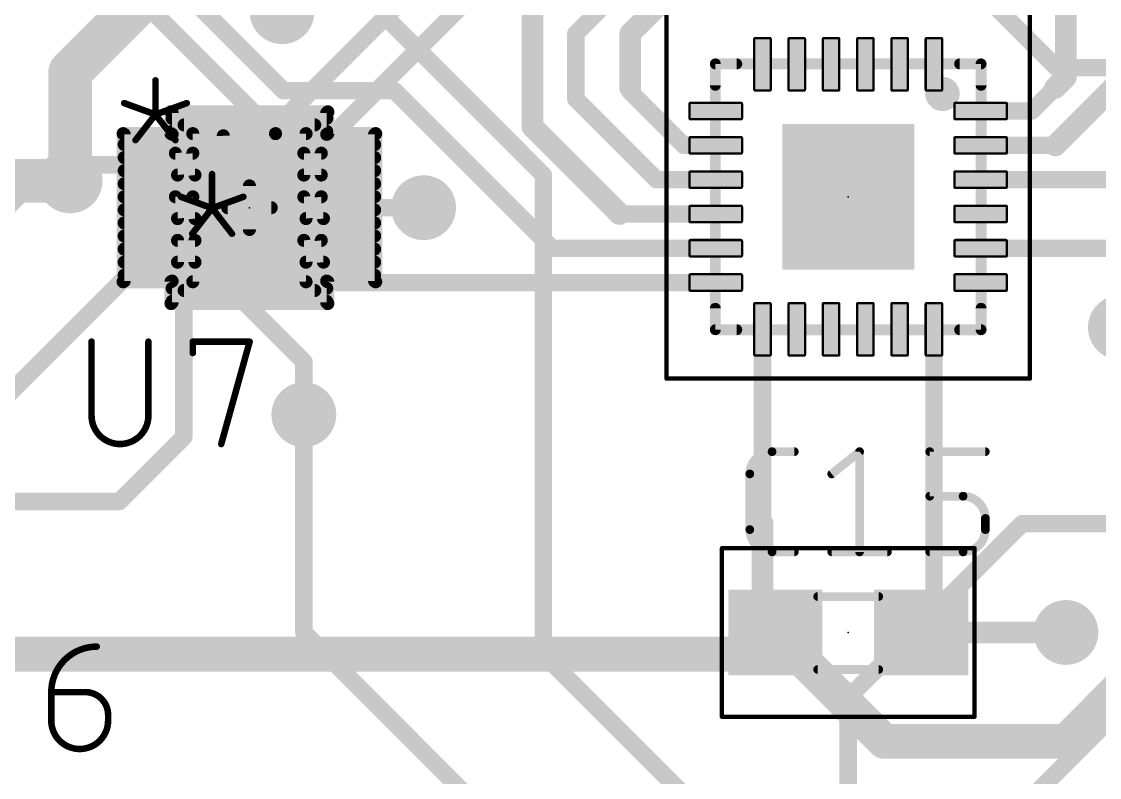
# Model space of a CAD drawing. Extents: x 0 to 102, y 0 to 61.
# Drawn here: x 37.35 to 49.92, y 31.33 to 40.14 of the extents above; entities that cross this region are included whole.
import ezdxf

# ---------------------------------------------------------------- set-up
doc = ezdxf.new("R2010")
doc.units = 0
for name, color, linetype in [('1', 12, 'CONTINUOUS'), ('15', 30, 'CONTINUOUS'), ('16', 132, 'CONTINUOUS'), ('18', 110, 'CONTINUOUS'), ('21', 253, 'CONTINUOUS'), ('23', 53, 'CONTINUOUS'), ('25', 253, 'CONTINUOUS'), ('39', 12, 'CONTINUOUS'), ('51', 253, 'CONTINUOUS')]:
    doc.layers.add(name, color=color, linetype=linetype)

# ---------------------------------------------------------------- blocks, each defined once
blk = doc.blocks.new('RECT')
blk.add_solid([(-0.5, -0.5), (0.5, -0.5), (-0.5, 0.5), (0.5, 0.5)])
blk = doc.blocks.new('RECT102400X35200R25')
at = {"const_width": 0.0275}
blk.add_lwpolyline([(0.3063, -0.0825), (0.3063, 0.0825, 0.4142), (0.2925, 0.0963), (-0.2925, 0.0963, 0.4142), (-0.3063, 0.0825), (-0.3063, -0.0825, 0.4142), (-0.2925, -0.0963), (0.2925, -0.0963, 0.4142)], format="xyb", close=True, dxfattribs=at)
blk.add_solid([(-0.2994, -0.0894), (0.2994, -0.0894), (-0.2994, 0.0894), (0.2994, 0.0894)])
blk = doc.blocks.new('ROUNDV')
at = {"const_width": 0.5}
blk.add_lwpolyline([(0, -0.25, 1), (0, 0.25, 1), (0, -0.25)], format="xyb", dxfattribs=at)

msp = doc.modelspace()

# ---------------------------------------------------------------- linework, layer by layer
at = {"layer": '1'}
for points, const_width in [([(43.8125, 40.0025), (45.72, 41.91)], 0.2032), ([(43.307, 41.06), (43.307, 38.916)], 0.254), ([(45.212, 40.767), (44.4475, 40.0025)], 0.254), ([(49.53, 39.497), (49.53, 40.64)], 0.254), ([(38.7524, 40.386), (40.6654, 38.473)], 0.2032), ([(40.402, 39.3366), (39.3446, 40.394)], 0.2032), ([(44.4475, 39.37), (44.4475, 40.0025)], 0.254), ([(43.8125, 39.2405), (43.8125, 40.0025)], 0.2032), ([(49.403, 39.37), (49.53, 39.497)], 0.254), ([(50.3115, 39.6045), (49.407, 38.7)], 0.254), ([(40.402, 39.3366), (41.6977, 39.3366)], 0.2032), ([(41.6977, 39.3366), (43.5343, 37.5)], 0.2032), ([(44.4475, 39.3244), (44.4475, 39.37)], 0.2032), ([(45.0719, 38.7), (44.4475, 39.3244)], 0.2032), ([(49.133, 39.1), (49.403, 39.37)], 0.2032), ([(44.7529, 38.3), (43.8125, 39.2405)], 0.2032), ([(48.535, 39.1), (49.133, 39.1)], 0.2032), ([(43.307, 38.916), (44.323, 37.9)], 0.254), ([(45.445, 38.7), (45.0719, 38.7)], 0.2032), ([(48.535, 38.7), (49.407, 38.7)], 0.2032), ([(37.9135, 38.2865), (38.1, 38.473)], 0.2032), ([(38.1, 38.473), (39.3446, 38.473)], 0.2032), ([(44.7529, 38.3), (45.445, 38.3)], 0.2032), ([(48.535, 38.3), (50.8, 38.3)], 0.2032), ([(39.3446, 37.973), (40.6654, 37.973)], 0.2032), ([(42.037, 37.973), (40.6654, 37.973)], 0.2032), ([(44.323, 37.9), (45.445, 37.9)], 0.2032), ([(43.5343, 37.5), (45.445, 37.5)], 0.2032), ([(48.535, 37.5), (51.693, 37.5)], 0.2032), ([(39.3446, 37.473), (40.64, 36.1776)], 0.2032), ([(41.0384, 37.1), (40.6654, 37.473)], 0.2032), ([(45.445, 37.1), (41.0384, 37.1)], 0.2032), ([(45.99, 36.555), (45.99, 34.29)], 0.2032), ([(47.99, 36.555), (47.99, 33.17)], 0.2032), ([(40.64, 36.1776), (40.64, 35.56)], 0.2032), ([(45.99, 34.29), (45.99, 33.17)], 0.254), ([(45.586, 32.766), (45.99, 33.17)], 0.254), ([(45.99, 33.17), (46.14, 33.02)], 0.254), ([(46.14, 33.02), (47.41, 31.75)], 0.4064), ([(47.99, 33.17), (47.84, 33.02)], 0.254), ([(49.53, 31.75), (50.8, 33.02)], 0.4064), ([(47.84, 33.02), (49.53, 33.02)], 0.254), ([(37.084, 32.766), (45.586, 32.766)], 0.4064), ([(47.41, 31.75), (49.53, 31.75)], 0.4064)]:
    msp.add_lwpolyline(points, dxfattribs=dict(at, const_width=const_width))
for points, const_width in [([(44.4025, 40.0474, 1), (44.4924, 39.9575)], 0.127), ([(44.511, 40.0025, 1), (44.384, 40.0025)], 0.127), ([(43.7765, 40.0384, 1), (43.8484, 39.9665)], 0.1016), ([(43.8633, 40.0025, 1), (43.7617, 40.0025)], 0.1016), ([(49.5749, 39.4521, 1), (49.4851, 39.5419)], 0.127), ([(49.4665, 39.497, 1), (49.5935, 39.497)], 0.127), ([(40.402, 39.3874, 1), (40.402, 39.2858)], 0.1016), ([(40.3661, 39.3007, 1), (40.4379, 39.3725)], 0.1016), ([(41.7336, 39.3725, 1), (41.6618, 39.3007)], 0.1016), ([(41.6977, 39.2858, 1), (41.6977, 39.3874)], 0.1016), ([(44.384, 39.37, 1), (44.511, 39.37)], 0.127), ([(44.4834, 39.3604, 1), (44.4115, 39.2885)], 0.1016), ([(44.4983, 39.37, 1), (44.3967, 39.37)], 0.1016), ([(44.3967, 39.3244, 1), (44.4983, 39.3244)], 0.1016), ([(49.3581, 39.4149, 1), (49.4479, 39.3251)], 0.127), ([(49.4389, 39.3341, 1), (49.3671, 39.4059)], 0.1016), ([(43.8484, 39.2764, 1), (43.7765, 39.2045)], 0.1016), ([(43.7617, 39.2405, 1), (43.8633, 39.2405)], 0.1016), ([(48.535, 39.1508, 1), (48.535, 39.0492)], 0.1016), ([(49.0971, 39.1359, 1), (49.1689, 39.0641)], 0.1016), ([(49.133, 39.0492, 1), (49.133, 39.1508)], 0.1016), ([(43.3519, 38.9609, 1), (43.2621, 38.8711)], 0.127), ([(43.2435, 38.916, 1), (43.3705, 38.916)], 0.127), ([(45.0719, 38.7508, 1), (45.0719, 38.6492)], 0.1016), ([(45.036, 38.6641, 1), (45.1078, 38.7359)], 0.1016), ([(45.445, 38.6492, 1), (45.445, 38.7508)], 0.1016), ([(48.535, 38.7508, 1), (48.535, 38.6492)], 0.1016), ([(49.3621, 38.7449, 1), (49.4519, 38.6551)], 0.127), ([(49.407, 38.6492, 1), (49.407, 38.7508)], 0.1016), ([(38.1, 38.5238, 1), (38.1, 38.4222)], 0.1016), ([(38.1359, 38.4371, 1), (38.0641, 38.5089)], 0.1016), ([(39.3446, 38.4222, 1), (39.3446, 38.5238)], 0.1016), ([(40.6295, 38.4371, 1), (40.7013, 38.5089)], 0.1016), ([(37.8776, 38.3224, 1), (37.9494, 38.2506)], 0.1016), ([(44.7529, 38.3508, 1), (44.7529, 38.2492)], 0.1016), ([(44.717, 38.2641, 1), (44.7888, 38.3359)], 0.1016), ([(45.445, 38.2492, 1), (45.445, 38.3508)], 0.1016), ([(48.535, 38.3508, 1), (48.535, 38.2492)], 0.1016), ([(39.3446, 38.0238, 1), (39.3446, 37.9222)], 0.1016), ([(40.6654, 38.0238, 1), (40.6654, 37.9222)], 0.1016), ([(40.6654, 37.9222, 1), (40.6654, 38.0238)], 0.1016), ([(42.037, 37.9222, 1), (42.037, 38.0238)], 0.1016), ([(44.2781, 37.8551, 1), (44.3679, 37.9449)], 0.127), ([(44.323, 37.9508, 1), (44.323, 37.8492)], 0.1016), ([(45.445, 37.8492, 1), (45.445, 37.9508)], 0.1016), ([(43.5343, 37.5508, 1), (43.5343, 37.4492)], 0.1016), ([(45.445, 37.4492, 1), (45.445, 37.5508)], 0.1016), ([(48.535, 37.5508, 1), (48.535, 37.4492)], 0.1016), ([(39.3805, 37.5089, 1), (39.3087, 37.4371)], 0.1016), ([(40.7013, 37.5089, 1), (40.6295, 37.4371)], 0.1016), ([(43.4984, 37.4641, 1), (43.5702, 37.5359)], 0.1016), ([(41.0384, 37.1508, 1), (41.0384, 37.0492)], 0.1016), ([(41.0025, 37.0641, 1), (41.0743, 37.1359)], 0.1016), ([(45.445, 37.0492, 1), (45.445, 37.1508)], 0.1016), ([(46.0408, 36.555, 1), (45.9392, 36.555)], 0.1016), ([(48.0408, 36.555, 1), (47.9392, 36.555)], 0.1016), ([(40.6908, 36.1776, 1), (40.5892, 36.1776)], 0.1016), ([(40.6041, 36.1417, 1), (40.6759, 36.2135)], 0.1016), ([(40.5892, 35.56, 1), (40.6908, 35.56)], 0.1016), ([(46.0535, 34.29, 1), (45.9265, 34.29)], 0.127), ([(45.9392, 34.29, 1), (46.0408, 34.29)], 0.1016), ([(46.0349, 33.2149, 1), (45.9451, 33.1251)], 0.127), ([(45.9265, 33.17, 1), (46.0535, 33.17)], 0.127), ([(46.0349, 33.1251, 1), (45.9451, 33.2149)], 0.127), ([(46.2118, 33.0918, 1), (46.0682, 32.9482)], 0.2032), ([(48.0349, 33.1251, 1), (47.9451, 33.2149)], 0.127), ([(47.9392, 33.17, 1), (48.0408, 33.17)], 0.1016), ([(46.0951, 32.9751, 1), (46.1849, 33.0649)], 0.127), ([(47.84, 33.0835, 1), (47.84, 32.9565)], 0.127), ([(47.7951, 33.0649, 1), (47.8849, 32.9751)], 0.127), ([(49.53, 32.9565, 1), (49.53, 33.0835)], 0.127), ([(45.586, 32.6644, 1), (45.586, 32.8676)], 0.2032), ([(45.5411, 32.8109, 1), (45.6309, 32.7211)], 0.127), ([(47.41, 31.8516, 1), (47.41, 31.6484)], 0.2032), ([(49.53, 31.6484, 1), (49.53, 31.8516)], 0.2032), ([(47.3382, 31.6782, 1), (47.4818, 31.8218)], 0.2032), ([(49.4582, 31.8218, 1), (49.6018, 31.6782)], 0.2032)]:
    msp.add_lwpolyline(points, format="xyb", dxfattribs=dict(at, const_width=const_width))
at = {"layer": '15', "const_width": 0.2032}
for points in [[(42.291, 40.894), (35.941, 34.544)], [(39.2402, 37.0863), (42.5204, 40.3665)], [(49.4225, 39.6045), (48.6605, 40.3665)], [(49.4225, 39.6045), (50.3115, 39.6045)], [(39.2402, 35.2981), (39.2402, 37.0863)], [(40.64, 35.56), (40.64, 33.02)], [(38.4889, 34.5468), (39.2402, 35.2981)], [(37.229, 34.5468), (38.4889, 34.5468)], [(40.64, 33.02), (45.466, 28.194)]]:
    msp.add_lwpolyline(points, dxfattribs=at)
at = {"layer": '15', "const_width": 0.1016}
for points in [[(49.4225, 39.6553, 1), (49.4225, 39.5537)], [(49.3866, 39.5686, 1), (49.4584, 39.6404)], [(39.291, 37.0863, 1), (39.1894, 37.0863)], [(39.2043, 37.1222, 1), (39.2761, 37.0503)], [(40.6908, 35.56, 1), (40.5892, 35.56)], [(39.1894, 35.2981, 1), (39.291, 35.2981)], [(39.2761, 35.2622, 1), (39.2043, 35.3341)], [(38.4529, 34.5827, 1), (38.5248, 34.5109)], [(38.4889, 34.496, 1), (38.4889, 34.5976)], [(40.6759, 33.0559, 1), (40.6041, 32.9841)], [(40.5892, 33.02, 1), (40.6908, 33.02)]]:
    msp.add_lwpolyline(points, format="xyb", dxfattribs=at)
at = {"layer": '16'}
for points, const_width in [([(40.767, 42.41), (37.9135, 39.5565)], 0.508), ([(41.529, 40.259), (43.434, 38.354)], 0.2032), ([(37.9135, 39.5565), (37.9135, 38.2865)], 0.508), ([(56.642, 38.608), (48.26, 30.226)], 0.2032), ([(37.2785, 38.2865), (33.147, 34.155)], 0.508), ([(37.9135, 38.2865), (37.2785, 38.2865)], 0.508), ([(43.434, 38.354), (43.434, 32.766)], 0.2032), ([(49.022, 34.29), (46.99, 32.258)], 0.2032), ([(51.308, 34.29), (49.022, 34.29)], 0.2032), ([(43.434, 32.766), (48.26, 27.94)], 0.2032), ([(46.99, 32.258), (46.99, 30.734)], 0.2032)]:
    msp.add_lwpolyline(points, dxfattribs=dict(at, const_width=const_width))
for points, const_width in [([(38.0405, 39.5565, 1), (37.7865, 39.5565)], 0.254), ([(37.8237, 39.6463, 1), (38.0033, 39.4667)], 0.254), ([(37.2785, 38.4135, 1), (37.2785, 38.1595)], 0.254), ([(37.3683, 38.1967, 1), (37.1887, 38.3763)], 0.254), ([(37.9135, 38.1595, 1), (37.9135, 38.4135)], 0.254), ([(37.7865, 38.2865, 1), (38.0405, 38.2865)], 0.254), ([(43.4848, 38.354, 1), (43.3832, 38.354)], 0.1016), ([(43.3981, 38.3181, 1), (43.4699, 38.3899)], 0.1016), ([(49.022, 34.3408, 1), (49.022, 34.2392)], 0.1016), ([(49.0579, 34.2541, 1), (48.9861, 34.3259)], 0.1016), ([(43.4699, 32.8019, 1), (43.3981, 32.7301)], 0.1016), ([(43.3832, 32.766, 1), (43.4848, 32.766)], 0.1016), ([(47.0408, 32.258, 1), (46.9392, 32.258)], 0.1016), ([(46.9541, 32.2939, 1), (47.0259, 32.2221)], 0.1016)]:
    msp.add_lwpolyline(points, format="xyb", dxfattribs=dict(at, const_width=const_width))
at = {"layer": '21'}
for points, const_width in [([(45.44, 39.6818, 1), (45.44, 39.6182)], 0.0635), ([(45.4718, 39.65, 1), (45.4083, 39.65)], 0.0635), ([(45.69, 39.6182, 1), (45.69, 39.6818)], 0.0635), ([(48.29, 39.6818, 1), (48.29, 39.6182)], 0.0635), ([(48.5718, 39.65, 1), (48.5082, 39.65)], 0.0635), ([(48.54, 39.6182, 1), (48.54, 39.6818)], 0.0635), ([(38.9283, 39.4575, 1), (38.8902, 39.4575)], 0.0381), ([(45.4083, 39.4, 1), (45.4718, 39.4)], 0.0635), ([(48.5082, 39.4, 1), (48.5718, 39.4)], 0.0635), ([(38.551, 39.2101, 1), (38.538, 39.1743)], 0.0381), ([(39.2806, 39.1743, 1), (39.2675, 39.2101)], 0.0381), ([(38.9243, 39.0712, 1), (38.8942, 39.0479)], 0.0381), ([(38.9028, 39.0775, 1), (38.9158, 39.0417)], 0.0381), ([(38.8902, 39.0596, 1), (38.9283, 39.0596)], 0.0381), ([(38.9243, 39.0479, 1), (38.8942, 39.0712)], 0.0381), ([(38.9028, 39.0417, 1), (38.9158, 39.0775)], 0.0381), ([(39.243, 38.9763, 1), (39.243, 38.9001)], 0.0762), ([(40.767, 38.9001, 1), (40.767, 38.9763)], 0.0762), ([(38.6621, 38.7728, 1), (38.6922, 38.7494)], 0.0381), ([(39.1264, 38.7494, 1), (39.1564, 38.7728)], 0.0381), ([(39.243, 37.0459, 1), (39.243, 36.9697)], 0.0762), ([(40.767, 36.9697, 1), (40.767, 37.0459)], 0.0762), ([(45.4718, 36.8, 1), (45.4083, 36.8)], 0.0635), ([(48.5718, 36.8, 1), (48.5082, 36.8)], 0.0635), ([(45.44, 36.5818, 1), (45.44, 36.5183)], 0.0635), ([(45.69, 36.5183, 1), (45.69, 36.5818)], 0.0635), ([(48.29, 36.5818, 1), (48.29, 36.5183)], 0.0635), ([(48.54, 36.5183, 1), (48.54, 36.5818)], 0.0635), ([(45.4083, 36.55, 1), (45.4718, 36.55)], 0.0635), ([(48.5082, 36.55, 1), (48.5718, 36.55)], 0.0635)]:
    msp.add_lwpolyline(points, format="xyb", dxfattribs=dict(at, const_width=const_width))
for points, const_width in [([(45.69, 39.65), (45.44, 39.65)], 0.127), ([(45.44, 39.65), (45.44, 39.4)], 0.127), ([(48.54, 39.65), (48.29, 39.65)], 0.127), ([(48.54, 39.4), (48.54, 39.65)], 0.127), ([(38.9093, 39.4575), (38.9093, 39.0596)], 0.0762), ([(38.9093, 39.0596), (38.5445, 39.1922)], 0.0762), ([(38.9093, 39.0596), (39.274, 39.1922)], 0.0762), ([(38.6771, 38.7611), (38.9093, 39.0596)], 0.0762), ([(38.9093, 39.0596), (39.1414, 38.7611)], 0.0762), ([(40.767, 38.9382), (39.243, 38.9382)], 0.1524), ([(39.243, 37.0078), (40.767, 37.0078)], 0.1524), ([(45.44, 36.55), (45.44, 36.8)], 0.127), ([(48.54, 36.8), (48.54, 36.55)], 0.127), ([(45.69, 36.55), (45.44, 36.55)], 0.127), ([(48.54, 36.55), (48.29, 36.55)], 0.127)]:
    msp.add_lwpolyline(points, dxfattribs=dict(at, const_width=const_width))
at = {"layer": '23', "const_width": 0.1524}
for points in [[(40.005, 37.719), (40.005, 38.227)], [(39.751, 37.973), (40.259, 37.973)]]:
    msp.add_lwpolyline(points, dxfattribs=at)
at = {"layer": '23', "const_width": 0.0762}
for points in [[(40.0431, 38.227, 1), (39.9669, 38.227)], [(39.751, 38.0111, 1), (39.751, 37.9349)], [(40.259, 37.9349, 1), (40.259, 38.0111)], [(39.9669, 37.719, 1), (40.0431, 37.719)]]:
    msp.add_lwpolyline(points, format="xyb", dxfattribs=at)
at = {"layer": '23'}
for p in [(46.99, 38.1), (40.005, 37.973), (46.99, 33.02)]:
    msp.add_point(p, dxfattribs=at)
at = {"layer": '25'}
for points, const_width in [([(38.1825, 36.4109, 1), (38.1444, 36.4109)], 0.0381), ([(38.8458, 36.4109, 1), (38.8077, 36.4109)], 0.0381), ([(39.3636, 36.4109, 1), (39.3255, 36.4109)], 0.0381), ([(39.3446, 36.43, 1), (39.3446, 36.3919)], 0.0381), ([(40.0262, 36.4058, 1), (39.9895, 36.416)], 0.0381), ([(40.0078, 36.3919, 1), (40.0078, 36.43)], 0.0381), ([(39.3255, 36.2783, 1), (39.3636, 36.2783)], 0.0381), ([(38.1825, 35.5487, 1), (38.1444, 35.5487)], 0.0381), ([(38.1635, 35.5487, 1), (38.8267, 35.5487)], 0.0762), ([(38.8458, 35.5487, 1), (38.8077, 35.5487)], 0.0381), ([(38.1444, 35.5487, 1), (38.1825, 35.5487)], 0.0381), ([(38.8077, 35.5487, 1), (38.8458, 35.5487)], 0.0381), ([(39.6579, 35.2222, 1), (39.6946, 35.212)], 0.0381), ([(46.1019, 35.1282, 0.4142), (45.8423, 34.8686)], 0.1016), ([(46.1019, 35.1536, 1), (46.1019, 35.1028)], 0.0508), ([(46.1019, 35.1028, 1), (46.1019, 35.1536)], 0.0508), ([(46.3616, 35.1028, 1), (46.3616, 35.1536)], 0.0508), ([(47.148, 35.1282, 1), (47.0972, 35.1282)], 0.0508), ([(47.1385, 35.1084, 1), (47.1068, 35.148)], 0.0508), ([(47.9665, 35.1282, 1), (47.9157, 35.1282)], 0.0508), ([(47.9411, 35.1536, 1), (47.9411, 35.1028)], 0.0508), ([(48.5902, 35.1028, 1), (48.5902, 35.1536)], 0.0508), ([(45.8677, 34.8686, 1), (45.8169, 34.8686)], 0.0508), ([(45.8169, 34.8686, 1), (45.8677, 34.8686)], 0.0508), ([(46.7822, 34.8884, 1), (46.814, 34.8487)], 0.0508), ([(47.9411, 34.6343, 1), (47.9411, 34.5835)], 0.0508), ([(47.9157, 34.6089, 1), (47.9665, 34.6089)], 0.0508), ([(48.5902, 34.3493, 0.4142), (48.3306, 34.6089)], 0.1016), ([(48.3306, 34.6343, 1), (48.3306, 34.5835)], 0.0508), ([(48.3306, 34.5835, 1), (48.3306, 34.6343)], 0.0508), ([(48.6156, 34.3493, 1), (48.5648, 34.3493)], 0.0508), ([(48.5648, 34.3493, 1), (48.6156, 34.3493)], 0.0508), ([(45.8423, 34.2194, 0.4142), (46.1019, 33.9598)], 0.1016), ([(45.8677, 34.2194, 1), (45.8169, 34.2194)], 0.0508), ([(45.8169, 34.2194, 1), (45.8677, 34.2194)], 0.0508), ([(48.3306, 33.9598, 0.4142), (48.5902, 34.2194)], 0.1016), ([(48.6156, 34.2194, 1), (48.5648, 34.2194)], 0.0508), ([(48.5648, 34.2194, 1), (48.6156, 34.2194)], 0.0508), ([(46.1019, 33.9852, 1), (46.1019, 33.9344)], 0.0508), ([(46.1019, 33.9344, 1), (46.1019, 33.9852)], 0.0508), ([(46.3616, 33.9344, 1), (46.3616, 33.9852)], 0.0508), ([(46.7981, 33.9852, 1), (46.7981, 33.9344)], 0.0508), ([(47.0972, 33.9598, 1), (47.148, 33.9598)], 0.0508), ([(47.4472, 33.9344, 1), (47.4472, 33.9852)], 0.0508), ([(47.9411, 33.9852, 1), (47.9411, 33.9344)], 0.0508), ([(48.3306, 33.9852, 1), (48.3306, 33.9344)], 0.0508), ([(48.3306, 33.9344, 1), (48.3306, 33.9852)], 0.0508), ([(38.2242, 32.8549, 0.4142), (37.6936, 32.3243)], 0.0762), ([(38.2242, 32.8359, 1), (38.2242, 32.8739)], 0.0381), ([(37.6936, 32.3434, 1), (37.6936, 32.3053)], 0.0381), ([(37.7126, 32.3243, 1), (37.6745, 32.3243)], 0.0381), ([(37.6745, 32.3243, 1), (37.7126, 32.3243)], 0.0381), ([(38.0915, 32.3434, 1), (38.0915, 32.3053)], 0.0381), ([(38.3568, 32.059, 0.4142), (38.0915, 32.3243)], 0.0762), ([(38.0915, 32.3053, 1), (38.0915, 32.3434)], 0.0381), ([(38.3759, 32.059, 1), (38.3378, 32.059)], 0.0381), ([(38.3378, 32.059, 1), (38.3759, 32.059)], 0.0381), ([(37.6936, 31.9927, 1), (38.3568, 31.9927)], 0.0762), ([(37.7126, 31.9927, 1), (37.6745, 31.9927)], 0.0381), ([(37.6745, 31.9927, 1), (37.7126, 31.9927)], 0.0381), ([(38.3759, 31.9927, 1), (38.3378, 31.9927)], 0.0381), ([(38.3378, 31.9927, 1), (38.3759, 31.9927)], 0.0381)]:
    msp.add_lwpolyline(points, format="xyb", dxfattribs=dict(at, const_width=const_width))
for points, const_width in [([(38.1635, 36.4109), (38.1635, 35.5487)], 0.0762), ([(38.8267, 35.5487), (38.8267, 36.4109)], 0.0762), ([(39.3446, 36.2783), (39.3446, 36.4109)], 0.0762), ([(39.3446, 36.4109), (40.0078, 36.4109)], 0.0762), ([(40.0078, 36.4109), (39.6762, 35.2171)], 0.0762), ([(46.1019, 35.1282), (46.3616, 35.1282)], 0.1016), ([(46.7981, 34.8686), (47.1226, 35.1282)], 0.1016), ([(47.1226, 35.1282), (47.1226, 33.9598)], 0.1016), ([(47.9411, 34.6089), (47.9411, 35.1282)], 0.1016), ([(47.9411, 35.1282), (48.5902, 35.1282)], 0.1016), ([(45.8423, 34.2194), (45.8423, 34.8686)], 0.1016), ([(48.3306, 34.6089), (47.9411, 34.6089)], 0.1016), ([(48.5902, 34.2194), (48.5902, 34.3493)], 0.1016), ([(46.3616, 33.9598), (46.1019, 33.9598)], 0.1016), ([(46.7981, 33.9598), (47.4472, 33.9598)], 0.1016), ([(47.9411, 33.9598), (48.3306, 33.9598)], 0.1016), ([(37.6936, 32.3243), (38.0915, 32.3243)], 0.0762), ([(37.6936, 31.9927), (37.6936, 32.3243)], 0.0762), ([(38.3568, 32.059), (38.3568, 31.9927)], 0.0762)]:
    msp.add_lwpolyline(points, dxfattribs=dict(at, const_width=const_width))
at = {"layer": '39'}
for points, const_width in [([(44.87, 35.98), (44.87, 40.22)], 0.05), ([(49.11, 40.22), (49.11, 35.98)], 0.05), ([(39.0906, 38.8366), (39.0906, 39.0906)], 0.1524), ([(39.0906, 39.0906), (40.9194, 39.0906)], 0.1524), ([(39.1033, 38.8286), (39.1033, 39.0779)], 0.1524), ([(39.1033, 39.0779), (40.9067, 39.0779)], 0.1524), ([(40.9067, 39.0779), (40.9067, 38.8286)], 0.1524), ([(40.9194, 39.0906), (40.9194, 38.8366)], 0.1524), ([(39.1033, 39.0144), (40.9067, 39.0144)], 0.1524), ([(38.5318, 37.1094), (38.5318, 38.8366)], 0.1524), ([(38.5318, 38.8366), (39.0906, 38.8366)], 0.1524), ([(38.5445, 37.1174), (38.5445, 38.8286)], 0.1524), ([(38.5445, 38.8286), (39.1033, 38.8286)], 0.1524), ([(39.1033, 38.862), (40.9067, 38.862)], 0.1524), ([(40.9067, 38.8286), (41.4655, 38.8286)], 0.1524), ([(41.4782, 38.8366), (40.9194, 38.8366)], 0.1524), ([(41.4655, 38.8286), (41.4655, 37.1174)], 0.1524), ([(41.4782, 38.8366), (41.4782, 37.1094)], 0.1524), ([(38.5445, 38.7096), (41.4655, 38.7096)], 0.1524), ([(38.5445, 38.5572), (41.4655, 38.5572)], 0.1524), ([(38.5445, 38.4048), (41.4655, 38.4048)], 0.1524), ([(38.5445, 38.2524), (41.4655, 38.2524)], 0.1524), ([(38.5445, 38.1), (41.4655, 38.1)], 0.1524), ([(38.5445, 37.9476), (41.4655, 37.9476)], 0.1524), ([(38.5445, 37.7952), (41.4655, 37.7952)], 0.1524), ([(38.5445, 37.6428), (41.4655, 37.6428)], 0.1524), ([(38.5445, 37.4904), (41.4655, 37.4904)], 0.1524), ([(38.5445, 37.338), (41.4655, 37.338)], 0.1524), ([(38.5445, 37.1856), (41.4655, 37.1856)], 0.1524), ([(38.5318, 37.1094), (39.0906, 37.1094)], 0.1524), ([(39.1033, 37.1174), (38.5445, 37.1174)], 0.1524), ([(39.0906, 36.8554), (39.0906, 37.1094)], 0.1524), ([(39.1033, 36.8681), (39.1033, 37.1174)], 0.1524), ([(39.1033, 37.0332), (40.9067, 37.0332)], 0.1524), ([(41.4655, 37.1174), (40.9067, 37.1174)], 0.1524), ([(40.9067, 37.1174), (40.9067, 36.8681)], 0.1524), ([(41.4782, 37.1094), (40.9194, 37.1094)], 0.1524), ([(40.9194, 37.1094), (40.9194, 36.8554)], 0.1524), ([(40.9194, 36.8554), (39.0906, 36.8554)], 0.1524), ([(39.1033, 36.8808), (40.9067, 36.8808)], 0.1524), ([(40.9067, 36.8681), (39.1033, 36.8681)], 0.1524), ([(49.11, 35.98), (44.87, 35.98)], 0.05), ([(45.517, 32.037), (45.517, 34.003)], 0.0508), ([(45.517, 34.003), (48.463, 34.003)], 0.0508), ([(48.463, 34.003), (48.463, 32.037)], 0.0508), ([(48.463, 32.037), (45.517, 32.037)], 0.0508)]:
    msp.add_lwpolyline(points, dxfattribs=dict(at, const_width=const_width))
for points, const_width in [([(39.1287, 39.0906, 1), (39.0525, 39.0906)], 0.0762), ([(39.0906, 39.1287, 1), (39.0906, 39.0525)], 0.0762), ([(39.1414, 39.0779, 1), (39.0652, 39.0779)], 0.0762), ([(39.1033, 39.116, 1), (39.1033, 39.0398)], 0.0762), ([(40.9448, 39.0779, 1), (40.8686, 39.0779)], 0.0762), ([(40.9575, 39.0906, 1), (40.8813, 39.0906)], 0.0762), ([(40.9067, 39.0398, 1), (40.9067, 39.116)], 0.0762), ([(40.9194, 39.0525, 1), (40.9194, 39.1287)], 0.0762), ([(39.1033, 39.0525, 1), (39.1033, 38.9763)], 0.0762), ([(40.9067, 38.9763, 1), (40.9067, 39.0525)], 0.0762), ([(38.5699, 38.8366, 1), (38.4937, 38.8366)], 0.0762), ([(38.5318, 38.8747, 1), (38.5318, 38.7985)], 0.0762), ([(38.5826, 38.8286, 1), (38.5064, 38.8286)], 0.0762), ([(38.5445, 38.8667, 1), (38.5445, 38.7905)], 0.0762), ([(39.0525, 38.8366, 1), (39.1287, 38.8366)], 0.0762), ([(39.1033, 38.9001, 1), (39.1033, 38.8239)], 0.0762), ([(39.0652, 38.8286, 1), (39.1414, 38.8286)], 0.0762), ([(39.0906, 38.7985, 1), (39.0906, 38.8747)], 0.0762), ([(39.1033, 38.7905, 1), (39.1033, 38.8667)], 0.0762), ([(40.9067, 38.8667, 1), (40.9067, 38.7905)], 0.0762), ([(40.8686, 38.8286, 1), (40.9448, 38.8286)], 0.0762), ([(40.9194, 38.8747, 1), (40.9194, 38.7985)], 0.0762), ([(40.8813, 38.8366, 1), (40.9575, 38.8366)], 0.0762), ([(40.9067, 38.8239, 1), (40.9067, 38.9001)], 0.0762), ([(41.5036, 38.8286, 1), (41.4274, 38.8286)], 0.0762), ([(41.5163, 38.8366, 1), (41.4401, 38.8366)], 0.0762), ([(41.4655, 38.7905, 1), (41.4655, 38.8667)], 0.0762), ([(41.4782, 38.7985, 1), (41.4782, 38.8747)], 0.0762), ([(38.5445, 38.7477, 1), (38.5445, 38.6715)], 0.0762), ([(41.4655, 38.6715, 1), (41.4655, 38.7477)], 0.0762), ([(38.5445, 38.5953, 1), (38.5445, 38.5191)], 0.0762), ([(41.4655, 38.5191, 1), (41.4655, 38.5953)], 0.0762), ([(38.5445, 38.4429, 1), (38.5445, 38.3667)], 0.0762), ([(41.4655, 38.3667, 1), (41.4655, 38.4429)], 0.0762), ([(38.5445, 38.2905, 1), (38.5445, 38.2143)], 0.0762), ([(41.4655, 38.2143, 1), (41.4655, 38.2905)], 0.0762), ([(38.5445, 38.1381, 1), (38.5445, 38.0619)], 0.0762), ([(41.4655, 38.0619, 1), (41.4655, 38.1381)], 0.0762), ([(38.5445, 37.9857, 1), (38.5445, 37.9095)], 0.0762), ([(41.4655, 37.9095, 1), (41.4655, 37.9857)], 0.0762), ([(38.5445, 37.8333, 1), (38.5445, 37.7571)], 0.0762), ([(41.4655, 37.7571, 1), (41.4655, 37.8333)], 0.0762), ([(38.5445, 37.6809, 1), (38.5445, 37.6047)], 0.0762), ([(41.4655, 37.6047, 1), (41.4655, 37.6809)], 0.0762), ([(38.5445, 37.5285, 1), (38.5445, 37.4523)], 0.0762), ([(41.4655, 37.4523, 1), (41.4655, 37.5285)], 0.0762), ([(38.5445, 37.3761, 1), (38.5445, 37.2999)], 0.0762), ([(41.4655, 37.2999, 1), (41.4655, 37.3761)], 0.0762), ([(38.5445, 37.2237, 1), (38.5445, 37.1475)], 0.0762), ([(41.4655, 37.1475, 1), (41.4655, 37.2237)], 0.0762), ([(38.5318, 37.1475, 1), (38.5318, 37.0713)], 0.0762), ([(38.4937, 37.1094, 1), (38.5699, 37.1094)], 0.0762), ([(38.5445, 37.1555, 1), (38.5445, 37.0793)], 0.0762), ([(38.5064, 37.1174, 1), (38.5826, 37.1174)], 0.0762), ([(39.1287, 37.1094, 1), (39.0525, 37.1094)], 0.0762), ([(39.1414, 37.1174, 1), (39.0652, 37.1174)], 0.0762), ([(39.1033, 37.0713, 1), (39.1033, 36.9951)], 0.0762), ([(39.0906, 37.0713, 1), (39.0906, 37.1475)], 0.0762), ([(39.1033, 37.0793, 1), (39.1033, 37.1555)], 0.0762), ([(40.9067, 37.1555, 1), (40.9067, 37.0793)], 0.0762), ([(40.9448, 37.1174, 1), (40.8686, 37.1174)], 0.0762), ([(40.9194, 37.1475, 1), (40.9194, 37.0713)], 0.0762), ([(40.9575, 37.1094, 1), (40.8813, 37.1094)], 0.0762), ([(40.9067, 36.9951, 1), (40.9067, 37.0713)], 0.0762), ([(41.4274, 37.1174, 1), (41.5036, 37.1174)], 0.0762), ([(41.4401, 37.1094, 1), (41.5163, 37.1094)], 0.0762), ([(41.4655, 37.0793, 1), (41.4655, 37.1555)], 0.0762), ([(41.4782, 37.0713, 1), (41.4782, 37.1475)], 0.0762), ([(39.0906, 36.8935, 1), (39.0906, 36.8173)], 0.0762), ([(39.0525, 36.8554, 1), (39.1287, 36.8554)], 0.0762), ([(39.1033, 36.9189, 1), (39.1033, 36.8427)], 0.0762), ([(39.1033, 36.9062, 1), (39.1033, 36.83)], 0.0762), ([(39.0652, 36.8681, 1), (39.1414, 36.8681)], 0.0762), ([(40.8686, 36.8681, 1), (40.9448, 36.8681)], 0.0762), ([(40.8813, 36.8554, 1), (40.9575, 36.8554)], 0.0762), ([(40.9067, 36.8427, 1), (40.9067, 36.9189)], 0.0762), ([(40.9067, 36.83, 1), (40.9067, 36.9062)], 0.0762), ([(40.9194, 36.8173, 1), (40.9194, 36.8935)], 0.0762), ([(44.87, 35.9925, 1), (44.87, 35.9675)], 0.025), ([(44.8575, 35.98, 1), (44.8825, 35.98)], 0.025), ([(49.0975, 35.98, 1), (49.1225, 35.98)], 0.025), ([(49.11, 35.9675, 1), (49.11, 35.9925)], 0.025), ([(45.5297, 34.003, 1), (45.5043, 34.003)], 0.0254), ([(45.517, 34.0157, 1), (45.517, 33.9903)], 0.0254), ([(48.4757, 34.003, 1), (48.4503, 34.003)], 0.0254), ([(48.463, 33.9903, 1), (48.463, 34.0157)], 0.0254), ([(45.517, 32.0497, 1), (45.517, 32.0243)], 0.0254), ([(45.5043, 32.037, 1), (45.5297, 32.037)], 0.0254), ([(48.4503, 32.037, 1), (48.4757, 32.037)], 0.0254), ([(48.463, 32.0243, 1), (48.463, 32.0497)], 0.0254)]:
    msp.add_lwpolyline(points, format="xyb", dxfattribs=dict(at, const_width=const_width))
at = {"layer": '51'}
for points, const_width in [([(45.44, 39.6818, 1), (45.44, 39.6182)], 0.0635), ([(45.4718, 39.65, 1), (45.4083, 39.65)], 0.0635), ([(48.5718, 39.65, 1), (48.5082, 39.65)], 0.0635), ([(48.54, 39.6182, 1), (48.54, 39.6818)], 0.0635), ([(48.09, 39.2, 1), (48.09, 39.4, 1), (48.09, 39.2)], 0.2), ([(39.3446, 38.8747, 1), (39.3446, 38.7985)], 0.0762), ([(39.3827, 38.8366, 1), (39.3065, 38.8366)], 0.0762), ([(39.7002, 38.8112, 1), (40.3098, 38.8366)], 0.1524), ([(39.7383, 38.8128, 1), (39.6621, 38.8096)], 0.0762), ([(40.3098, 38.8747, 1), (40.3098, 38.7985)], 0.0762), ([(40.3479, 38.8382, 1), (40.2717, 38.835)], 0.0762), ([(40.3098, 38.7985, 1), (40.3098, 38.8747)], 0.0762), ([(40.7035, 38.8366, 1), (40.6273, 38.8366)], 0.0762), ([(40.6654, 38.7985, 1), (40.6654, 38.8747)], 0.0762), ([(39.1414, 38.6461, 1), (39.1414, 38.5699)], 0.0762), ([(39.1793, 38.6118, 1), (39.1035, 38.6042)], 0.0762), ([(39.3825, 38.6118, 1), (39.3067, 38.6042)], 0.0762), ([(39.3446, 38.5699, 1), (39.3446, 38.6461)], 0.0762), ([(40.6781, 38.608, 1), (40.6019, 38.608)], 0.0762), ([(40.64, 38.6461, 1), (40.64, 38.5699)], 0.0762), ([(40.8813, 38.608, 1), (40.8051, 38.608)], 0.0762), ([(40.8432, 38.5699, 1), (40.8432, 38.6461)], 0.0762), ([(39.1668, 38.3921, 1), (39.1668, 38.3159)], 0.0762), ([(39.1289, 38.3502, 1), (39.2047, 38.3578)], 0.0762), ([(39.3321, 38.3502, 1), (39.4079, 38.3578)], 0.0762), ([(39.37, 38.3159, 1), (39.37, 38.3921)], 0.0762), ([(39.5887, 38.3653, 1), (39.5506, 38.3653)], 0.0381), ([(40.64, 38.3921, 1), (40.64, 38.3159)], 0.0762), ([(40.6019, 38.354, 1), (40.6781, 38.354)], 0.0762), ([(40.8051, 38.354, 1), (40.8813, 38.354)], 0.0762), ([(40.8432, 38.3159, 1), (40.8432, 38.3921)], 0.0762), ([(39.1414, 38.1381, 1), (39.1414, 38.0619)], 0.0762), ([(39.1793, 38.1038, 1), (39.1035, 38.0962)], 0.0762), ([(39.2114, 38.1179, 1), (39.1984, 38.0821)], 0.0381), ([(39.3825, 38.1038, 1), (39.3067, 38.0962)], 0.0762), ([(39.3446, 38.0619, 1), (39.3446, 38.1381)], 0.0762), ([(39.941, 38.0821, 1), (39.9279, 38.1179)], 0.0381), ([(40.6779, 38.1038, 1), (40.6021, 38.0962)], 0.0762), ([(40.64, 38.1381, 1), (40.64, 38.0619)], 0.0762), ([(40.8811, 38.1038, 1), (40.8053, 38.0962)], 0.0762), ([(40.8432, 38.0619, 1), (40.8432, 38.1381)], 0.0762), ([(39.5847, 37.979, 1), (39.5546, 37.9557)], 0.0381), ([(39.5632, 37.9853, 1), (39.5762, 37.9495)], 0.0381), ([(39.5506, 37.9674, 1), (39.5887, 37.9674)], 0.0381), ([(39.5847, 37.9557, 1), (39.5546, 37.979)], 0.0381), ([(39.5632, 37.9495, 1), (39.5762, 37.9853)], 0.0381), ([(39.1668, 37.8841, 1), (39.1668, 37.8079)], 0.0762), ([(39.1289, 37.8422, 1), (39.2047, 37.8498)], 0.0762), ([(39.3321, 37.8422, 1), (39.4079, 37.8498)], 0.0762), ([(39.37, 37.8079, 1), (39.37, 37.8841)], 0.0762), ([(40.6654, 37.8841, 1), (40.6654, 37.8079)], 0.0762), ([(40.6275, 37.8422, 1), (40.7033, 37.8498)], 0.0762), ([(40.8307, 37.8422, 1), (40.9065, 37.8498)], 0.0762), ([(40.8686, 37.8079, 1), (40.8686, 37.8841)], 0.0762), ([(39.1668, 37.6301, 1), (39.1668, 37.5539)], 0.0762), ([(39.2049, 37.592, 1), (39.1287, 37.592)], 0.0762), ([(39.4081, 37.592, 1), (39.3319, 37.592)], 0.0762), ([(39.3225, 37.6806, 1), (39.3526, 37.6572)], 0.0381), ([(39.37, 37.5539, 1), (39.37, 37.6301)], 0.0762), ([(39.7868, 37.6572, 1), (39.8168, 37.6806)], 0.0381), ([(40.6779, 37.5958, 1), (40.6021, 37.5882)], 0.0762), ([(40.64, 37.6301, 1), (40.64, 37.5539)], 0.0762), ([(40.8811, 37.5958, 1), (40.8053, 37.5882)], 0.0762), ([(40.8432, 37.5539, 1), (40.8432, 37.6301)], 0.0762), ([(39.1668, 37.3761, 1), (39.1668, 37.2999)], 0.0762), ([(39.1287, 37.338, 1), (39.2049, 37.338)], 0.0762), ([(39.3319, 37.338, 1), (39.4081, 37.338)], 0.0762), ([(39.37, 37.2999, 1), (39.37, 37.3761)], 0.0762), ([(40.6654, 37.3761, 1), (40.6654, 37.2999)], 0.0762), ([(40.6275, 37.3342, 1), (40.7033, 37.3418)], 0.0762), ([(40.8307, 37.3342, 1), (40.9065, 37.3418)], 0.0762), ([(40.8686, 37.2999, 1), (40.8686, 37.3761)], 0.0762), ([(39.3446, 37.1475, 1), (39.3446, 37.0713)], 0.0762), ([(39.3065, 37.1094, 1), (39.3827, 37.1094)], 0.0762), ([(40.6273, 37.1094, 1), (40.7035, 37.1094)], 0.0762), ([(40.6654, 37.0713, 1), (40.6654, 37.1475)], 0.0762), ([(45.44, 36.5818, 1), (45.44, 36.5183)], 0.0635), ([(48.54, 36.5183, 1), (48.54, 36.5818)], 0.0635), ([(45.4083, 36.55, 1), (45.4718, 36.55)], 0.0635), ([(48.5082, 36.55, 1), (48.5718, 36.55)], 0.0635), ([(46.634, 33.4644, 1), (46.634, 33.4136)], 0.0508), ([(47.346, 33.4136, 1), (47.346, 33.4644)], 0.0508), ([(46.634, 32.6134, 1), (46.634, 32.5626)], 0.0508), ([(47.346, 32.5626, 1), (47.346, 32.6134)], 0.0508)]:
    msp.add_lwpolyline(points, format="xyb", dxfattribs=dict(at, const_width=const_width))
for points, const_width in [([(45.44, 36.55), (45.44, 39.65)], 0.127), ([(45.44, 39.65), (48.54, 39.65)], 0.127), ([(48.54, 39.65), (48.54, 36.55)], 0.127), ([(40.3098, 38.8366), (39.3446, 38.8366)], 0.1524), ([(39.3446, 38.8366), (39.3446, 37.1094)], 0.1524), ([(40.6654, 38.8366), (40.3098, 38.8366)], 0.1524), ([(40.6654, 37.1094), (40.6654, 38.8366)], 0.1524), ([(39.3446, 38.608), (39.1414, 38.608)], 0.1524), ([(39.1414, 38.608), (39.1668, 38.354)], 0.1524), ([(39.37, 38.354), (39.3446, 38.608)], 0.1524), ([(40.64, 38.608), (40.64, 38.354)], 0.1524), ([(40.8432, 38.608), (40.64, 38.608)], 0.1524), ([(40.8432, 38.354), (40.8432, 38.608)], 0.1524), ([(39.1668, 38.354), (39.37, 38.354)], 0.1524), ([(39.5697, 38.3653), (39.5697, 37.9674)], 0.0762), ([(40.64, 38.354), (40.8432, 38.354)], 0.1524), ([(39.3446, 38.1), (39.1414, 38.1)], 0.1524), ([(39.1414, 38.1), (39.1668, 37.846)], 0.1524), ([(39.5697, 37.9674), (39.2049, 38.1)], 0.0762), ([(39.37, 37.846), (39.3446, 38.1)], 0.1524), ([(39.5697, 37.9674), (39.9344, 38.1)], 0.0762), ([(40.64, 38.1), (40.6654, 37.846)], 0.1524), ([(40.8432, 38.1), (40.64, 38.1)], 0.1524), ([(40.8686, 37.846), (40.8432, 38.1)], 0.1524), ([(39.3375, 37.6689), (39.5697, 37.9674)], 0.0762), ([(39.5697, 37.9674), (39.8018, 37.6689)], 0.0762), ([(39.1668, 37.846), (39.37, 37.846)], 0.1524), ([(40.6654, 37.846), (40.8686, 37.846)], 0.1524), ([(39.37, 37.592), (39.1668, 37.592)], 0.1524), ([(39.1668, 37.592), (39.1668, 37.338)], 0.1524), ([(39.37, 37.338), (39.37, 37.592)], 0.1524), ([(40.64, 37.592), (40.6654, 37.338)], 0.1524), ([(40.8432, 37.592), (40.64, 37.592)], 0.1524), ([(40.8686, 37.338), (40.8432, 37.592)], 0.1524), ([(39.1668, 37.338), (39.37, 37.338)], 0.1524), ([(40.6654, 37.338), (40.8686, 37.338)], 0.1524), ([(39.3446, 37.1094), (40.6654, 37.1094)], 0.1524), ([(48.54, 36.55), (45.44, 36.55)], 0.127), ([(47.346, 33.439), (46.634, 33.439)], 0.1016), ([(47.346, 32.588), (46.634, 32.588)], 0.1016)]:
    msp.add_lwpolyline(points, dxfattribs=dict(at, const_width=const_width))

# ---------------------------------------------------------------- block references
at = {"layer": '1'}
for p, rotation in [((45.99, 39.645), 270), ((46.39, 39.645), 270), ((46.79, 39.645), 270), ((47.19, 39.645), 270), ((47.59, 39.645), 270), ((47.99, 39.645), 270), ((48.535, 39.1), 180), ((48.535, 38.7), 180), ((48.535, 38.3), 180), ((48.535, 37.9), 180), ((48.535, 37.5), 180), ((48.535, 37.1), 180), ((45.99, 36.555), 90), ((46.39, 36.555), 90), ((46.79, 36.555), 90), ((47.19, 36.555), 90), ((47.59, 36.555), 90), ((47.99, 36.555), 90)]:
    msp.add_blockref('RECT102400X35200R25', p, dxfattribs=dict(at, rotation=rotation))
for p in [(45.445, 39.1), (45.445, 38.7), (45.445, 38.3), (45.445, 37.9), (45.445, 37.5), (45.445, 37.1)]:
    msp.add_blockref('RECT102400X35200R25', p, dxfattribs=at)
for p, xscale, yscale in [((46.99, 38.1), 1.54, 1.7), ((39.3446, 38.473), 1.0922, 0.2032), ((40.6654, 38.473), 1.0922, 0.2032), ((39.3446, 37.973), 1.0922, 0.2032), ((40.6654, 37.973), 1.0922, 0.2032), ((39.3446, 37.473), 1.0922, 0.2032), ((40.6654, 37.473), 1.0922, 0.2032)]:
    msp.add_blockref('RECT', p, dxfattribs=dict(at, xscale=xscale, yscale=yscale))
at = {"layer": '1', "xscale": 1.1, "rotation": 180}
for p in [(46.14, 33.02), (47.84, 33.02)]:
    msp.add_blockref('RECT', p, dxfattribs=at)
at = {"layer": '18', "xscale": 0.7564, "yscale": 0.7564}
for p in [(40.386, 40.259), (40.386, 40.259), (37.9135, 38.2865), (37.9135, 38.2865), (42.037, 37.973), (42.037, 37.973), (50.165, 36.576), (50.165, 36.576), (40.64, 35.56), (40.64, 35.56), (49.53, 33.02), (49.53, 33.02)]:
    msp.add_blockref('ROUNDV', p, dxfattribs=at)
at = {"layer": '51', "xscale": 0.5001, "yscale": 0.95, "rotation": 180}
for p in [(46.4098, 33.0149), (47.5782, 33.0149)]:
    msp.add_blockref('RECT', p, dxfattribs=at)

doc.saveas('drawing.dxf')
